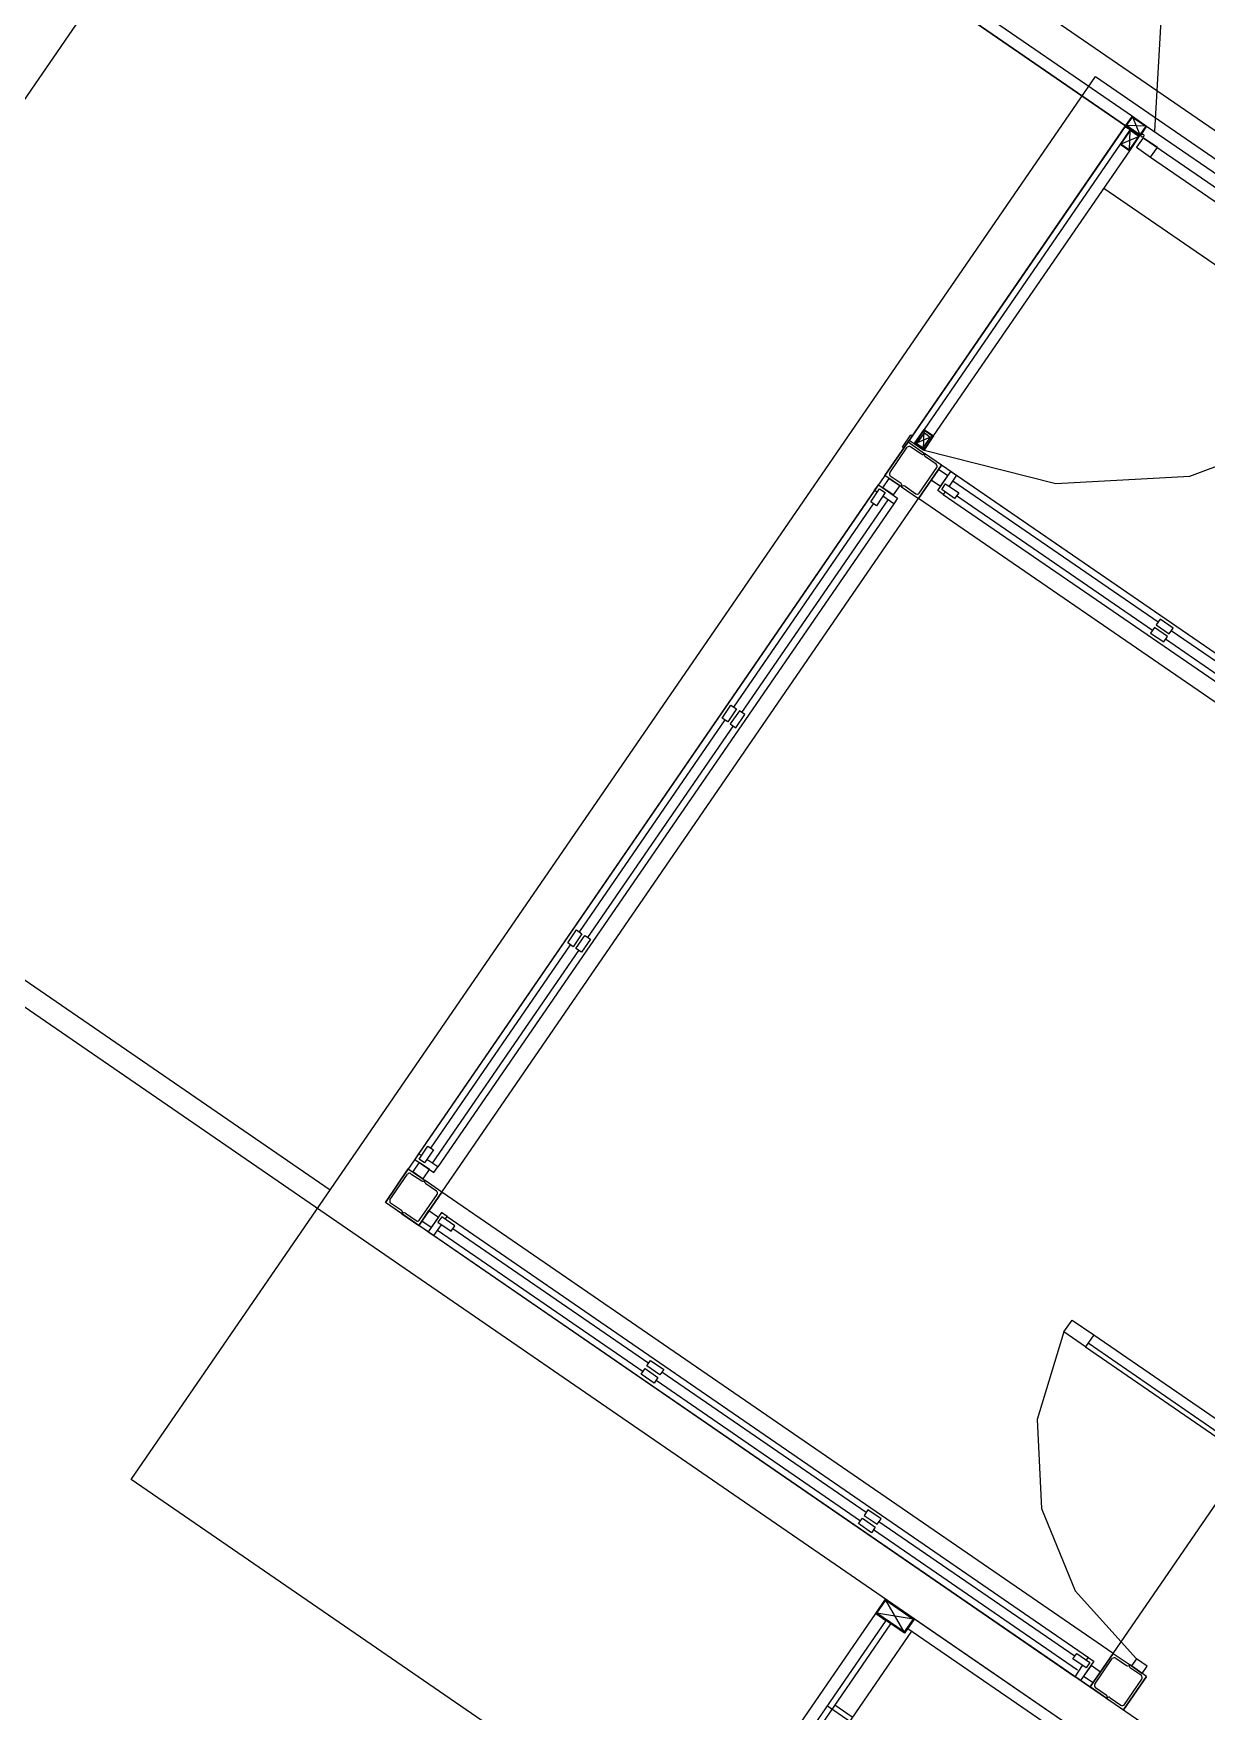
# Model space of a CAD drawing. Header units: metres. Extents: x 2 to 323, y -2 to 254.
# Drawn here: x 88.87 to 92.9, y 186.13 to 191.89 of the extents above; entities that cross this region are included whole.
import ezdxf

# ---------------------------------------------------------------- set-up
doc = ezdxf.new("R2010")
doc.units = ezdxf.units.M
for name, color, linetype in [('0-CARPINTERIA', 7, 'Continuous'), ('0-PROYECCIONES', 7, 'Continuous'), ('0-VISTA-005', 7, 'Continuous'), ('0-VISTA-010', 7, 'Continuous'), ('0-VISTA-015', 7, 'Continuous')]:
    doc.layers.add(name, color=color, linetype=linetype)

msp = doc.modelspace()

# ---------------------------------------------------------------- linework, layer by layer
msp.add_lwpolyline([(90.081, 187.875), (92.626, 191.576), (90.133, 193.29), (91.317, 195.013), (91.284, 195.036), (92.944, 197.45), (114.105, 182.904), (129.398, 176.048), (129.431, 176.025), (122.372, 165.757), (107.621, 175.897), (107.584, 175.843), (94.976, 184.51), (90.081, 187.875)], close=True)
msp.add_lwpolyline([(90.081, 187.875), (92.626, 191.576), (90.133, 193.29), (91.317, 195.013), (91.284, 195.036), (92.944, 197.45), (114.105, 182.904), (129.398, 176.048), (129.431, 176.025), (122.372, 165.757), (107.621, 175.897), (107.584, 175.843), (94.976, 184.51), (90.081, 187.875)], close=True)
at = {"layer": '0-CARPINTERIA'}
for p, q in [((92.032, 190.356), (92.738, 189.871)), ((92.032, 190.356), (92.738, 189.871)), ((92.032, 190.356), (92.738, 189.871)), ((92.045, 190.375), (94.249, 188.859)), ((92.045, 190.375), (94.249, 188.859)), ((92.045, 190.375), (94.249, 188.859)), ((91.763, 190.323), (90.195, 188.042)), ((91.763, 190.323), (90.195, 188.042)), ((91.763, 190.323), (90.195, 188.042)), ((91.829, 190.277), (90.261, 187.997)), ((91.829, 190.277), (90.261, 187.997)), ((91.829, 190.277), (90.261, 187.997)), ((91.307, 189.559), (91.81, 190.29)), ((91.307, 189.559), (91.81, 190.29)), ((91.307, 189.559), (91.81, 190.29)), ((91.999, 190.309), (94.204, 188.793)), ((91.999, 190.309), (94.204, 188.793)), ((91.999, 190.309), (94.204, 188.793)), ((92.045, 190.305), (92.718, 189.842)), ((92.045, 190.305), (92.718, 189.842)), ((92.045, 190.305), (92.718, 189.842)), ((93.465, 189.328), (92.763, 189.811)), ((93.465, 189.328), (92.763, 189.811)), ((93.465, 189.328), (92.763, 189.811)), ((93.485, 189.357), (92.783, 189.84)), ((93.485, 189.357), (92.783, 189.84)), ((93.485, 189.357), (92.783, 189.84)), ((91.248, 189.534), (90.748, 188.806)), ((91.248, 189.534), (90.748, 188.806)), ((91.248, 189.534), (90.748, 188.806)), ((90.243, 188.01), (90.746, 188.741)), ((90.243, 188.01), (90.746, 188.741)), ((90.243, 188.01), (90.746, 188.741)), ((90.293, 187.827), (92.498, 186.311)), ((90.293, 187.827), (92.498, 186.311)), ((90.293, 187.827), (92.498, 186.311)), ((90.248, 187.761), (92.452, 186.245)), ((90.248, 187.761), (92.452, 186.245)), ((90.248, 187.761), (92.452, 186.245)), ((90.26, 187.78), (90.967, 187.294)), ((90.26, 187.78), (90.967, 187.294)), ((90.26, 187.78), (90.967, 187.294)), ((90.313, 187.785), (90.987, 187.323)), ((90.313, 187.785), (90.987, 187.323)), ((90.313, 187.785), (90.987, 187.323)), ((92.517, 187.42), (93.056, 187.049)), ((92.517, 187.42), (93.056, 187.049)), ((92.517, 187.42), (93.056, 187.049)), ((92.488, 187.379), (93.028, 187.008)), ((92.488, 187.379), (93.028, 187.008)), ((92.488, 187.379), (93.028, 187.008)), ((91.734, 186.809), (91.031, 187.292)), ((91.734, 186.809), (91.031, 187.292)), ((91.734, 186.809), (91.031, 187.292)), ((91.714, 186.78), (91.012, 187.263)), ((91.714, 186.78), (91.012, 187.263)), ((91.714, 186.78), (91.012, 187.263)), ((91.778, 186.778), (92.452, 186.315)), ((91.778, 186.778), (92.452, 186.315)), ((91.778, 186.778), (92.452, 186.315)), ((92.461, 186.267), (91.759, 186.75)), ((92.461, 186.267), (91.759, 186.75)), ((92.461, 186.267), (91.759, 186.75))]:
    msp.add_line(p, q, dxfattribs=at)
at = {"layer": '0-PROYECCIONES'}
for p, q in [((87.428, 189.611), (92.892, 197.559)), ((87.428, 189.611), (92.892, 197.559)), ((94.705, 189.881), (92.551, 191.361)), ((94.705, 189.881), (92.551, 191.361)), ((94.705, 189.881), (92.551, 191.361)), ((94.3, 188.824), (91.993, 190.41)), ((94.3, 188.824), (91.993, 190.41)), ((94.3, 188.824), (91.993, 190.41)), ((90.275, 187.911), (91.919, 190.302)), ((90.275, 187.911), (91.919, 190.302)), ((90.275, 187.911), (91.919, 190.302)), ((94.221, 188.709), (91.914, 190.295)), ((94.221, 188.709), (91.914, 190.295)), ((94.221, 188.709), (91.914, 190.295)), ((87.428, 189.611), (89.891, 187.918)), ((87.428, 189.611), (89.891, 187.918)), ((92.583, 186.325), (94.226, 188.716)), ((92.583, 186.325), (94.226, 188.716)), ((92.583, 186.325), (94.226, 188.716)), ((92.583, 186.325), (90.275, 187.911)), ((92.583, 186.325), (90.275, 187.911)), ((92.583, 186.325), (90.275, 187.911)), ((92.503, 186.21), (90.196, 187.796)), ((92.503, 186.21), (90.196, 187.796)), ((92.503, 186.21), (90.196, 187.796))]:
    msp.add_line(p, q, dxfattribs=at)
msp.add_lwpolyline([(92.522, 191.745), (110.273, 179.543), (106.958, 174.72), (89.207, 186.923), (92.522, 191.745)], close=True, dxfattribs=at)
msp.add_lwpolyline([(92.522, 191.745), (110.273, 179.543), (106.958, 174.72), (89.207, 186.923), (92.522, 191.745)], close=True, dxfattribs=at)
at = {"layer": '0-VISTA-005'}
for p, q in [((93.053, 197.326), (92.725, 191.557)), ((94.896, 190.21), (90.182, 193.45)), ((94.896, 190.21), (90.182, 193.45)), ((94.896, 190.21), (90.182, 193.45)), ((92.649, 191.607), (92.675, 191.545)), ((92.649, 191.607), (92.675, 191.545)), ((92.649, 191.607), (92.675, 191.545)), ((92.696, 191.575), (92.628, 191.577)), ((92.696, 191.575), (92.628, 191.577)), ((92.696, 191.575), (92.628, 191.577)), ((92.639, 191.493), (92.641, 191.56)), ((92.639, 191.493), (92.641, 191.56)), ((92.639, 191.493), (92.641, 191.56)), ((92.698, 191.575), (94.828, 190.111)), ((92.698, 191.575), (94.828, 190.111)), ((92.698, 191.575), (94.828, 190.111)), ((92.672, 191.539), (92.609, 191.513)), ((92.672, 191.539), (92.609, 191.513)), ((92.672, 191.539), (92.609, 191.513)), ((92.686, 191.535), (93.674, 190.856)), ((92.686, 191.535), (93.674, 190.856)), ((92.686, 191.535), (93.674, 190.856)), ((92.712, 191.468), (93.652, 190.823)), ((92.712, 191.468), (93.652, 190.823)), ((92.712, 191.468), (93.652, 190.823)), ((91.963, 190.509), (91.901, 190.483)), ((91.963, 190.509), (91.901, 190.483)), ((91.963, 190.509), (91.901, 190.483)), ((91.931, 190.463), (91.933, 190.53)), ((91.931, 190.463), (91.933, 190.53)), ((91.931, 190.463), (91.933, 190.53)), ((92.045, 190.375), (92.045, 190.375)), ((92.045, 190.375), (92.045, 190.375)), ((92.045, 190.375), (92.045, 190.375)), ((91.763, 190.323), (91.763, 190.323)), ((91.763, 190.323), (91.763, 190.323)), ((91.763, 190.323), (91.763, 190.323)), ((92.501, 186.03), (87.463, 189.494)), ((92.501, 186.03), (87.463, 189.494)), ((92.501, 186.03), (87.463, 189.494)), ((90.248, 187.761), (90.248, 187.761)), ((90.248, 187.761), (90.248, 187.761)), ((90.248, 187.761), (90.248, 187.761)), ((91.865, 186.399), (91.802, 186.508)), ((91.865, 186.399), (91.802, 186.508)), ((91.865, 186.399), (91.802, 186.508)), ((91.818, 186.427), (83.297, 174.032)), ((91.818, 186.427), (83.297, 174.032)), ((91.818, 186.427), (83.297, 174.032)), ((91.896, 186.443), (91.771, 186.463)), ((91.896, 186.443), (91.771, 186.463)), ((91.896, 186.443), (91.771, 186.463)), ((91.89, 186.402), (83.358, 173.99)), ((91.89, 186.402), (83.358, 173.99)), ((91.89, 186.402), (83.358, 173.99)), ((91.686, 186.106), (91.626, 186.147)), ((91.686, 186.106), (91.626, 186.147)), ((91.686, 186.106), (91.626, 186.147))]:
    msp.add_line(p, q, dxfattribs=at)
msp.add_lwpolyline([(92.686, 191.535), (92.663, 191.502), (92.712, 191.468), (92.735, 191.501), (92.686, 191.535)], close=True, dxfattribs=at)
msp.add_lwpolyline([(92.686, 191.535), (92.663, 191.502), (92.712, 191.468), (92.735, 191.501), (92.686, 191.535)], close=True, dxfattribs=at)
msp.add_lwpolyline([(92.686, 191.535), (92.663, 191.502), (92.712, 191.468), (92.735, 191.501), (92.686, 191.535)], close=True, dxfattribs=at)
for points in [[(91.929, 190.462), (92.386, 190.346), (92.847, 190.372), (93.279, 190.533), (93.652, 190.823)], [(91.929, 190.462), (92.386, 190.346), (92.847, 190.372), (93.279, 190.533), (93.652, 190.823)], [(91.929, 190.462), (92.386, 190.346), (92.847, 190.372), (93.279, 190.533), (93.652, 190.823)], [(92.414, 187.43), (92.322, 187.129), (92.337, 186.823), (92.453, 186.54), (92.663, 186.306)], [(92.414, 187.43), (92.322, 187.129), (92.337, 186.823), (92.453, 186.54), (92.663, 186.306)], [(92.414, 187.43), (92.322, 187.129), (92.337, 186.823), (92.453, 186.54), (92.663, 186.306)]]:
    msp.add_lwpolyline(points, dxfattribs=at)
at = {"layer": '0-VISTA-010'}
for p, q in [((90.133, 193.29), (92.626, 191.576)), ((90.133, 193.29), (92.626, 191.576)), ((90.133, 193.29), (92.626, 191.576)), ((90.156, 193.323), (92.649, 191.609)), ((90.156, 193.323), (92.649, 191.609)), ((90.156, 193.323), (92.649, 191.609)), ((92.624, 191.574), (91.882, 190.494)), ((92.624, 191.574), (91.882, 190.494)), ((92.624, 191.574), (91.882, 190.494)), ((92.624, 191.574), (92.641, 191.563)), ((92.624, 191.574), (92.641, 191.563)), ((92.624, 191.574), (92.641, 191.563)), ((92.607, 191.513), (91.933, 190.532)), ((92.607, 191.513), (91.933, 190.532)), ((92.607, 191.513), (91.933, 190.532)), ((91.966, 190.51), (92.64, 191.49)), ((91.966, 190.51), (92.64, 191.49)), ((91.966, 190.51), (92.64, 191.49)), ((91.798, 190.374), (91.878, 190.49)), ((91.878, 190.49), (91.798, 190.374)), ((91.798, 190.374), (91.878, 190.49)), ((91.878, 190.49), (91.798, 190.374)), ((91.798, 190.374), (91.878, 190.49)), ((91.878, 190.49), (91.798, 190.374)), ((91.815, 190.383), (91.875, 190.471)), ((91.815, 190.383), (91.875, 190.471)), ((91.815, 190.383), (91.875, 190.471)), ((91.878, 190.49), (91.935, 190.45)), ((91.878, 190.49), (91.935, 190.45)), ((91.878, 190.49), (91.935, 190.45)), ((91.899, 190.483), (91.882, 190.494)), ((91.899, 190.483), (91.882, 190.494)), ((91.899, 190.483), (91.882, 190.494)), ((91.887, 190.473), (91.924, 190.448)), ((91.887, 190.473), (91.924, 190.448)), ((91.887, 190.473), (91.924, 190.448)), ((91.935, 190.45), (91.935, 190.45)), ((91.993, 190.41), (91.935, 190.45)), ((91.935, 190.45), (91.935, 190.45)), ((91.935, 190.45), (91.935, 190.45)), ((91.935, 190.45), (91.935, 190.45)), ((91.935, 190.45), (91.935, 190.45)), ((91.993, 190.41), (91.935, 190.45)), ((91.935, 190.45), (91.935, 190.45)), ((91.935, 190.45), (91.935, 190.45)), ((91.935, 190.45), (91.935, 190.45)), ((91.935, 190.45), (91.935, 190.45)), ((91.993, 190.41), (91.935, 190.45)), ((91.935, 190.45), (91.935, 190.45)), ((91.935, 190.45), (91.935, 190.45)), ((91.935, 190.45), (91.935, 190.45)), ((91.914, 190.295), (91.993, 190.41)), ((91.993, 190.41), (91.914, 190.295)), ((91.914, 190.295), (91.993, 190.41)), ((91.993, 190.41), (91.914, 190.295)), ((91.914, 190.295), (91.993, 190.41)), ((91.993, 190.41), (91.914, 190.295)), ((91.916, 190.313), (91.977, 190.401)), ((91.916, 190.313), (91.977, 190.401)), ((91.916, 190.313), (91.977, 190.401)), ((91.975, 190.413), (91.938, 190.438)), ((91.975, 190.413), (91.938, 190.438)), ((91.975, 190.413), (91.938, 190.438)), ((91.856, 190.335), (91.798, 190.374)), ((91.856, 190.335), (91.798, 190.374)), ((91.856, 190.335), (91.798, 190.374)), ((91.854, 190.346), (91.817, 190.372)), ((91.854, 190.346), (91.817, 190.372)), ((91.854, 190.346), (91.817, 190.372)), ((91.856, 190.335), (91.856, 190.335)), ((91.856, 190.335), (91.914, 190.295)), ((91.856, 190.335), (91.856, 190.335)), ((91.856, 190.335), (91.856, 190.335)), ((91.856, 190.335), (91.856, 190.335)), ((91.856, 190.335), (91.856, 190.335)), ((91.856, 190.335), (91.856, 190.335)), ((91.856, 190.335), (91.914, 190.295)), ((91.856, 190.335), (91.856, 190.335)), ((91.856, 190.335), (91.856, 190.335)), ((91.856, 190.335), (91.856, 190.335)), ((91.856, 190.335), (91.856, 190.335)), ((91.856, 190.335), (91.856, 190.335)), ((91.856, 190.335), (91.914, 190.295)), ((91.856, 190.335), (91.856, 190.335)), ((91.856, 190.335), (91.856, 190.335)), ((91.856, 190.335), (91.856, 190.335)), ((91.856, 190.335), (91.856, 190.335)), ((91.868, 190.337), (91.905, 190.311)), ((91.868, 190.337), (91.905, 190.311)), ((91.868, 190.337), (91.905, 190.311)), ((91.279, 189.578), (91.759, 190.277)), ((91.279, 189.578), (91.759, 190.277)), ((91.279, 189.578), (91.759, 190.277)), ((91.277, 189.514), (90.776, 188.786)), ((91.277, 189.514), (90.776, 188.786)), ((91.277, 189.514), (90.776, 188.786)), ((90.237, 188.062), (90.717, 188.761)), ((90.237, 188.062), (90.717, 188.761)), ((90.237, 188.062), (90.717, 188.761)), ((90.081, 187.875), (90.16, 187.991)), ((90.16, 187.991), (90.081, 187.875)), ((90.081, 187.875), (90.16, 187.991)), ((90.16, 187.991), (90.081, 187.875)), ((90.081, 187.875), (90.16, 187.991)), ((90.16, 187.991), (90.081, 187.875)), ((90.097, 187.884), (90.157, 187.972)), ((90.097, 187.884), (90.157, 187.972)), ((90.097, 187.884), (90.157, 187.972)), ((90.16, 187.991), (90.218, 187.951)), ((90.16, 187.991), (90.218, 187.951)), ((90.16, 187.991), (90.218, 187.951)), ((90.169, 187.974), (90.206, 187.949)), ((90.169, 187.974), (90.206, 187.949)), ((90.169, 187.974), (90.206, 187.949)), ((90.196, 187.796), (90.275, 187.911)), ((90.275, 187.911), (90.196, 187.796)), ((90.196, 187.796), (90.275, 187.911)), ((90.275, 187.911), (90.196, 187.796)), ((90.196, 187.796), (90.275, 187.911)), ((90.275, 187.911), (90.196, 187.796)), ((90.218, 187.951), (90.218, 187.951)), ((90.275, 187.911), (90.218, 187.951)), ((90.218, 187.951), (90.218, 187.951)), ((90.218, 187.951), (90.218, 187.951)), ((90.218, 187.951), (90.218, 187.951)), ((90.218, 187.951), (90.218, 187.951)), ((90.275, 187.911), (90.218, 187.951)), ((90.218, 187.951), (90.218, 187.951)), ((90.218, 187.951), (90.218, 187.951)), ((90.218, 187.951), (90.218, 187.951)), ((90.218, 187.951), (90.218, 187.951)), ((90.275, 187.911), (90.218, 187.951)), ((90.218, 187.951), (90.218, 187.951)), ((90.218, 187.951), (90.218, 187.951)), ((90.218, 187.951), (90.218, 187.951)), ((90.257, 187.914), (90.22, 187.939)), ((90.257, 187.914), (90.22, 187.939)), ((90.257, 187.914), (90.22, 187.939)), ((90.138, 187.836), (90.081, 187.875)), ((90.138, 187.836), (90.081, 187.875)), ((90.138, 187.836), (90.081, 187.875)), ((90.136, 187.847), (90.099, 187.873)), ((90.136, 187.847), (90.099, 187.873)), ((90.136, 187.847), (90.099, 187.873)), ((90.199, 187.815), (90.259, 187.902)), ((90.199, 187.815), (90.259, 187.902)), ((90.199, 187.815), (90.259, 187.902)), ((90.138, 187.836), (90.138, 187.836)), ((90.138, 187.836), (90.196, 187.796)), ((90.138, 187.836), (90.138, 187.836)), ((90.138, 187.836), (90.138, 187.836)), ((90.138, 187.836), (90.138, 187.836)), ((90.138, 187.836), (90.138, 187.836)), ((90.138, 187.836), (90.138, 187.836)), ((90.138, 187.836), (90.196, 187.796)), ((90.138, 187.836), (90.138, 187.836)), ((90.138, 187.836), (90.138, 187.836)), ((90.138, 187.836), (90.138, 187.836)), ((90.138, 187.836), (90.138, 187.836)), ((90.138, 187.836), (90.138, 187.836)), ((90.138, 187.836), (90.196, 187.796)), ((90.138, 187.836), (90.138, 187.836)), ((90.138, 187.836), (90.138, 187.836)), ((90.138, 187.836), (90.138, 187.836)), ((90.138, 187.836), (90.138, 187.836)), ((90.15, 187.838), (90.187, 187.813)), ((90.15, 187.838), (90.187, 187.813)), ((90.15, 187.838), (90.187, 187.813)), ((92.497, 187.392), (93.037, 187.02)), ((92.497, 187.392), (93.037, 187.02)), ((92.497, 187.392), (93.037, 187.02)), ((92.504, 186.21), (92.583, 186.325)), ((92.583, 186.325), (92.504, 186.21)), ((92.504, 186.21), (92.583, 186.325)), ((92.583, 186.325), (92.504, 186.21)), ((92.504, 186.21), (92.583, 186.325)), ((92.583, 186.325), (92.504, 186.21)), ((92.52, 186.219), (92.58, 186.307)), ((92.52, 186.219), (92.58, 186.307)), ((92.52, 186.219), (92.58, 186.307)), ((92.583, 186.325), (92.641, 186.286)), ((92.583, 186.325), (92.641, 186.286)), ((92.583, 186.325), (92.641, 186.286)), ((92.592, 186.309), (92.629, 186.283)), ((92.592, 186.309), (92.629, 186.283)), ((92.592, 186.309), (92.629, 186.283)), ((92.619, 186.131), (92.698, 186.246)), ((92.698, 186.246), (92.619, 186.131)), ((92.619, 186.131), (92.698, 186.246)), ((92.698, 186.246), (92.619, 186.131)), ((92.619, 186.131), (92.698, 186.246)), ((92.698, 186.246), (92.619, 186.131)), ((92.622, 186.149), (92.682, 186.237)), ((92.622, 186.149), (92.682, 186.237)), ((92.622, 186.149), (92.682, 186.237)), ((92.641, 186.286), (92.641, 186.286)), ((92.698, 186.246), (92.641, 186.286)), ((92.641, 186.286), (92.641, 186.286)), ((92.641, 186.286), (92.641, 186.286)), ((92.641, 186.286), (92.641, 186.286)), ((92.641, 186.286), (92.641, 186.286)), ((92.698, 186.246), (92.641, 186.286)), ((92.641, 186.286), (92.641, 186.286)), ((92.641, 186.286), (92.641, 186.286)), ((92.641, 186.286), (92.641, 186.286)), ((92.641, 186.286), (92.641, 186.286)), ((92.698, 186.246), (92.641, 186.286)), ((92.641, 186.286), (92.641, 186.286)), ((92.641, 186.286), (92.641, 186.286)), ((92.641, 186.286), (92.641, 186.286)), ((92.68, 186.249), (92.643, 186.274)), ((92.68, 186.249), (92.643, 186.274)), ((92.68, 186.249), (92.643, 186.274)), ((92.561, 186.17), (92.504, 186.21)), ((92.561, 186.17), (92.504, 186.21)), ((92.561, 186.17), (92.504, 186.21)), ((92.559, 186.182), (92.522, 186.207)), ((92.559, 186.182), (92.522, 186.207)), ((92.559, 186.182), (92.522, 186.207)), ((91.601, 186.145), (92.194, 185.737)), ((91.601, 186.145), (92.194, 185.737)), ((91.601, 186.145), (92.194, 185.737)), ((92.561, 186.17), (92.561, 186.17)), ((92.561, 186.17), (92.619, 186.131)), ((92.561, 186.17), (92.561, 186.17)), ((92.561, 186.17), (92.561, 186.17)), ((92.561, 186.17), (92.561, 186.17)), ((92.561, 186.17), (92.561, 186.17)), ((92.561, 186.17), (92.561, 186.17)), ((92.561, 186.17), (92.619, 186.131)), ((92.561, 186.17), (92.561, 186.17)), ((92.561, 186.17), (92.561, 186.17)), ((92.561, 186.17), (92.561, 186.17)), ((92.561, 186.17), (92.561, 186.17)), ((92.561, 186.17), (92.561, 186.17)), ((92.561, 186.17), (92.619, 186.131)), ((92.561, 186.17), (92.561, 186.17)), ((92.561, 186.17), (92.561, 186.17)), ((92.561, 186.17), (92.561, 186.17)), ((92.561, 186.17), (92.561, 186.17)), ((92.573, 186.172), (92.61, 186.147)), ((92.573, 186.172), (92.61, 186.147)), ((92.573, 186.172), (92.61, 186.147))]:
    msp.add_line(p, q, dxfattribs=at)
for points in [[(92.698, 191.575), (92.676, 191.542), (92.626, 191.576), (92.649, 191.609), (92.698, 191.575)], [(92.698, 191.575), (92.676, 191.542), (92.626, 191.576), (92.649, 191.609), (92.698, 191.575)], [(92.698, 191.575), (92.676, 191.542), (92.626, 191.576), (92.649, 191.609), (92.698, 191.575)], [(92.695, 191.575), (92.675, 191.545), (92.629, 191.577), (92.649, 191.606), (92.695, 191.575)], [(92.695, 191.575), (92.675, 191.545), (92.629, 191.577), (92.649, 191.606), (92.695, 191.575)], [(92.695, 191.575), (92.675, 191.545), (92.629, 191.577), (92.649, 191.606), (92.695, 191.575)], [(92.674, 191.54), (92.641, 191.563), (92.607, 191.513), (92.64, 191.49), (92.674, 191.54)], [(92.674, 191.54), (92.641, 191.563), (92.607, 191.513), (92.64, 191.49), (92.674, 191.54)], [(92.674, 191.54), (92.641, 191.563), (92.607, 191.513), (92.64, 191.49), (92.674, 191.54)], [(92.671, 191.539), (92.641, 191.56), (92.61, 191.514), (92.639, 191.493), (92.671, 191.539)], [(92.671, 191.539), (92.641, 191.56), (92.61, 191.514), (92.639, 191.493), (92.671, 191.539)], [(92.671, 191.539), (92.641, 191.56), (92.61, 191.514), (92.639, 191.493), (92.671, 191.539)], [(92.688, 191.542), (92.688, 191.54), (92.687, 191.539), (92.685, 191.538), (92.683, 191.537), (92.681, 191.538), (92.68, 191.539), (92.679, 191.54), (92.678, 191.542), (92.679, 191.544), (92.68, 191.546), (92.681, 191.547), (92.683, 191.547), (92.685, 191.547), (92.687, 191.546), (92.688, 191.544), (92.688, 191.542)], [(92.688, 191.542), (92.688, 191.54), (92.687, 191.539), (92.685, 191.538), (92.683, 191.537), (92.681, 191.538), (92.68, 191.539), (92.679, 191.54), (92.678, 191.542), (92.679, 191.544), (92.68, 191.546), (92.681, 191.547), (92.683, 191.547), (92.685, 191.547), (92.687, 191.546), (92.688, 191.544), (92.688, 191.542)], [(92.688, 191.542), (92.688, 191.54), (92.687, 191.539), (92.685, 191.538), (92.683, 191.537), (92.681, 191.538), (92.68, 191.539), (92.679, 191.54), (92.678, 191.542), (92.679, 191.544), (92.68, 191.546), (92.681, 191.547), (92.683, 191.547), (92.685, 191.547), (92.687, 191.546), (92.688, 191.544), (92.688, 191.542)], [(91.863, 190.468), (91.859, 190.471), (91.888, 190.514), (91.893, 190.511), (91.863, 190.468)], [(91.863, 190.468), (91.859, 190.471), (91.888, 190.514), (91.893, 190.511), (91.863, 190.468)], [(91.863, 190.468), (91.859, 190.471), (91.888, 190.514), (91.893, 190.511), (91.863, 190.468)], [(91.932, 190.46), (91.899, 190.483), (91.933, 190.532), (91.966, 190.51), (91.932, 190.46)], [(91.932, 190.46), (91.899, 190.483), (91.933, 190.532), (91.966, 190.51), (91.932, 190.46)], [(91.932, 190.46), (91.899, 190.483), (91.933, 190.532), (91.966, 190.51), (91.932, 190.46)], [(91.931, 190.463), (91.902, 190.483), (91.933, 190.53), (91.963, 190.509), (91.931, 190.463)], [(91.931, 190.463), (91.902, 190.483), (91.933, 190.53), (91.963, 190.509), (91.931, 190.463)], [(91.931, 190.463), (91.902, 190.483), (91.933, 190.53), (91.963, 190.509), (91.931, 190.463)], [(91.934, 190.521), (91.954, 190.506), (91.929, 190.469), (91.908, 190.483), (91.934, 190.521)], [(91.934, 190.521), (91.954, 190.506), (91.929, 190.469), (91.908, 190.483), (91.934, 190.521)], [(91.934, 190.521), (91.954, 190.506), (91.929, 190.469), (91.908, 190.483), (91.934, 190.521)], [(92.015, 190.373), (91.983, 190.395), (91.958, 190.359), (91.99, 190.337), (92.015, 190.373)], [(92.015, 190.373), (91.983, 190.395), (91.958, 190.359), (91.99, 190.337), (92.015, 190.373)], [(92.015, 190.373), (91.983, 190.395), (91.958, 190.359), (91.99, 190.337), (92.015, 190.373)], [(91.791, 190.332), (91.813, 190.364), (91.85, 190.339), (91.827, 190.307), (91.791, 190.332)], [(91.791, 190.332), (91.813, 190.364), (91.85, 190.339), (91.827, 190.307), (91.791, 190.332)], [(91.791, 190.332), (91.813, 190.364), (91.85, 190.339), (91.827, 190.307), (91.791, 190.332)], [(92.052, 190.314), (92.038, 190.295), (91.994, 190.326), (92.007, 190.345), (92.052, 190.314)], [(92.052, 190.314), (92.038, 190.295), (91.994, 190.326), (92.007, 190.345), (92.052, 190.314)], [(92.052, 190.314), (92.038, 190.295), (91.994, 190.326), (92.007, 190.345), (92.052, 190.314)], [(91.78, 190.328), (91.799, 190.315), (91.769, 190.27), (91.75, 190.283), (91.78, 190.328)], [(91.78, 190.328), (91.799, 190.315), (91.769, 190.27), (91.75, 190.283), (91.78, 190.328)], [(91.78, 190.328), (91.799, 190.315), (91.769, 190.27), (91.75, 190.283), (91.78, 190.328)], [(92.745, 189.88), (92.731, 189.861), (92.776, 189.83), (92.789, 189.849), (92.745, 189.88)], [(92.745, 189.88), (92.731, 189.861), (92.776, 189.83), (92.789, 189.849), (92.745, 189.88)], [(92.745, 189.88), (92.731, 189.861), (92.776, 189.83), (92.789, 189.849), (92.745, 189.88)], [(92.725, 189.851), (92.712, 189.832), (92.757, 189.802), (92.77, 189.821), (92.725, 189.851)], [(92.725, 189.851), (92.712, 189.832), (92.757, 189.802), (92.77, 189.821), (92.725, 189.851)], [(92.725, 189.851), (92.712, 189.832), (92.757, 189.802), (92.77, 189.821), (92.725, 189.851)], [(91.269, 189.585), (91.288, 189.572), (91.258, 189.527), (91.239, 189.54), (91.269, 189.585)], [(91.269, 189.585), (91.288, 189.572), (91.258, 189.527), (91.239, 189.54), (91.269, 189.585)], [(91.269, 189.585), (91.288, 189.572), (91.258, 189.527), (91.239, 189.54), (91.269, 189.585)], [(91.267, 189.52), (91.286, 189.507), (91.317, 189.552), (91.298, 189.565), (91.267, 189.52)], [(91.267, 189.52), (91.286, 189.507), (91.317, 189.552), (91.298, 189.565), (91.267, 189.52)], [(91.267, 189.52), (91.286, 189.507), (91.317, 189.552), (91.298, 189.565), (91.267, 189.52)], [(90.738, 188.812), (90.757, 188.799), (90.727, 188.754), (90.708, 188.768), (90.738, 188.812)], [(90.738, 188.812), (90.757, 188.799), (90.727, 188.754), (90.708, 188.768), (90.738, 188.812)], [(90.738, 188.812), (90.757, 188.799), (90.727, 188.754), (90.708, 188.768), (90.738, 188.812)], [(90.767, 188.793), (90.786, 188.78), (90.755, 188.735), (90.736, 188.748), (90.767, 188.793)], [(90.767, 188.793), (90.786, 188.78), (90.755, 188.735), (90.736, 188.748), (90.767, 188.793)], [(90.767, 188.793), (90.786, 188.78), (90.755, 188.735), (90.736, 188.748), (90.767, 188.793)], [(90.227, 188.069), (90.246, 188.056), (90.216, 188.011), (90.197, 188.024), (90.227, 188.069)], [(90.227, 188.069), (90.246, 188.056), (90.216, 188.011), (90.197, 188.024), (90.227, 188.069)], [(90.227, 188.069), (90.246, 188.056), (90.216, 188.011), (90.197, 188.024), (90.227, 188.069)], [(90.197, 188.013), (90.175, 187.981), (90.211, 187.956), (90.233, 187.988), (90.197, 188.013)], [(90.197, 188.013), (90.175, 187.981), (90.211, 187.956), (90.233, 187.988), (90.197, 188.013)], [(90.197, 188.013), (90.175, 187.981), (90.211, 187.956), (90.233, 187.988), (90.197, 188.013)], [(90.239, 187.789), (90.206, 187.811), (90.231, 187.847), (90.264, 187.825), (90.239, 187.789)], [(90.239, 187.789), (90.206, 187.811), (90.231, 187.847), (90.264, 187.825), (90.239, 187.789)], [(90.239, 187.789), (90.206, 187.811), (90.231, 187.847), (90.264, 187.825), (90.239, 187.789)], [(90.307, 187.776), (90.32, 187.795), (90.275, 187.826), (90.262, 187.807), (90.307, 187.776)], [(90.307, 187.776), (90.32, 187.795), (90.275, 187.826), (90.262, 187.807), (90.307, 187.776)], [(90.307, 187.776), (90.32, 187.795), (90.275, 187.826), (90.262, 187.807), (90.307, 187.776)], [(92.488, 187.379), (92.414, 187.43), (92.442, 187.471), (92.517, 187.42), (92.488, 187.379)], [(92.488, 187.379), (92.414, 187.43), (92.442, 187.471), (92.517, 187.42), (92.488, 187.379)], [(92.488, 187.379), (92.414, 187.43), (92.442, 187.471), (92.517, 187.42), (92.488, 187.379)], [(90.98, 187.313), (90.993, 187.332), (91.038, 187.301), (91.025, 187.282), (90.98, 187.313)], [(90.98, 187.313), (90.993, 187.332), (91.038, 187.301), (91.025, 187.282), (90.98, 187.313)], [(90.98, 187.313), (90.993, 187.332), (91.038, 187.301), (91.025, 187.282), (90.98, 187.313)], [(90.96, 187.285), (90.974, 187.304), (91.018, 187.273), (91.005, 187.254), (90.96, 187.285)], [(90.96, 187.285), (90.974, 187.304), (91.018, 187.273), (91.005, 187.254), (90.96, 187.285)], [(90.96, 187.285), (90.974, 187.304), (91.018, 187.273), (91.005, 187.254), (90.96, 187.285)], [(91.772, 186.769), (91.785, 186.788), (91.74, 186.818), (91.727, 186.799), (91.772, 186.769)], [(91.772, 186.769), (91.785, 186.788), (91.74, 186.818), (91.727, 186.799), (91.772, 186.769)], [(91.772, 186.769), (91.785, 186.788), (91.74, 186.818), (91.727, 186.799), (91.772, 186.769)], [(91.708, 186.771), (91.721, 186.79), (91.765, 186.759), (91.752, 186.74), (91.708, 186.771)], [(91.708, 186.771), (91.721, 186.79), (91.765, 186.759), (91.752, 186.74), (91.708, 186.771)], [(91.708, 186.771), (91.721, 186.79), (91.765, 186.759), (91.752, 186.74), (91.708, 186.771)], [(92.445, 186.306), (92.458, 186.325), (92.503, 186.294), (92.49, 186.275), (92.445, 186.306)], [(92.445, 186.306), (92.458, 186.325), (92.503, 186.294), (92.49, 186.275), (92.445, 186.306)], [(92.445, 186.306), (92.458, 186.325), (92.503, 186.294), (92.49, 186.275), (92.445, 186.306)], [(92.683, 186.256), (92.7, 186.281), (92.663, 186.306), (92.646, 186.282), (92.683, 186.256)], [(92.683, 186.256), (92.7, 186.281), (92.663, 186.306), (92.646, 186.282), (92.683, 186.256)], [(92.683, 186.256), (92.7, 186.281), (92.663, 186.306), (92.646, 186.282), (92.683, 186.256)], [(92.481, 186.247), (92.514, 186.225), (92.539, 186.261), (92.507, 186.283), (92.481, 186.247)], [(92.481, 186.247), (92.514, 186.225), (92.539, 186.261), (92.507, 186.283), (92.481, 186.247)], [(92.481, 186.247), (92.514, 186.225), (92.539, 186.261), (92.507, 186.283), (92.481, 186.247)]]:
    msp.add_lwpolyline(points, close=True, dxfattribs=at)
for points in [[(91.887, 190.473), (91.884, 190.474), (91.881, 190.474), (91.878, 190.473), (91.875, 190.471)], [(91.887, 190.473), (91.884, 190.474), (91.881, 190.474), (91.878, 190.473), (91.875, 190.471)], [(91.887, 190.473), (91.884, 190.474), (91.881, 190.474), (91.878, 190.473), (91.875, 190.471)], [(91.924, 190.448), (91.927, 190.446), (91.93, 190.446), (91.933, 190.448), (91.935, 190.45)], [(91.924, 190.448), (91.927, 190.446), (91.93, 190.446), (91.933, 190.448), (91.935, 190.45)], [(91.924, 190.448), (91.927, 190.446), (91.93, 190.446), (91.933, 190.448), (91.935, 190.45)], [(91.935, 190.45), (91.934, 190.447), (91.934, 190.444), (91.935, 190.441), (91.938, 190.438)], [(91.935, 190.45), (91.934, 190.447), (91.934, 190.444), (91.935, 190.441), (91.938, 190.438)], [(91.935, 190.45), (91.934, 190.447), (91.934, 190.444), (91.935, 190.441), (91.938, 190.438)], [(91.977, 190.401), (91.978, 190.404), (91.978, 190.407), (91.977, 190.41), (91.975, 190.413)], [(91.977, 190.401), (91.978, 190.404), (91.978, 190.407), (91.977, 190.41), (91.975, 190.413)], [(91.977, 190.401), (91.978, 190.404), (91.978, 190.407), (91.977, 190.41), (91.975, 190.413)], [(92.006, 190.318), (91.999, 190.309), (91.98, 190.322), (92.025, 190.388), (92.045, 190.375), (92.019, 190.337)], [(92.006, 190.318), (91.999, 190.309), (91.98, 190.322), (92.025, 190.388), (92.045, 190.375), (92.019, 190.337)], [(92.006, 190.318), (91.999, 190.309), (91.98, 190.322), (92.025, 190.388), (92.045, 190.375), (92.019, 190.337)], [(91.772, 190.316), (91.763, 190.323), (91.776, 190.342), (91.842, 190.296), (91.829, 190.277), (91.791, 190.303)], [(91.772, 190.316), (91.763, 190.323), (91.776, 190.342), (91.842, 190.296), (91.829, 190.277), (91.791, 190.303)], [(91.772, 190.316), (91.763, 190.323), (91.776, 190.342), (91.842, 190.296), (91.829, 190.277), (91.791, 190.303)], [(91.815, 190.383), (91.814, 190.38), (91.814, 190.377), (91.815, 190.374), (91.817, 190.372)], [(91.815, 190.383), (91.814, 190.38), (91.814, 190.377), (91.815, 190.374), (91.817, 190.372)], [(91.815, 190.383), (91.814, 190.38), (91.814, 190.377), (91.815, 190.374), (91.817, 190.372)], [(91.856, 190.335), (91.857, 190.338), (91.857, 190.341), (91.856, 190.344), (91.854, 190.346)], [(91.856, 190.335), (91.857, 190.338), (91.857, 190.341), (91.856, 190.344), (91.854, 190.346)], [(91.856, 190.335), (91.857, 190.338), (91.857, 190.341), (91.856, 190.344), (91.854, 190.346)], [(91.868, 190.337), (91.865, 190.338), (91.862, 190.338), (91.859, 190.337), (91.856, 190.335)], [(91.868, 190.337), (91.865, 190.338), (91.862, 190.338), (91.859, 190.337), (91.856, 190.335)], [(91.868, 190.337), (91.865, 190.338), (91.862, 190.338), (91.859, 190.337), (91.856, 190.335)], [(91.905, 190.311), (91.908, 190.31), (91.911, 190.31), (91.914, 190.311), (91.916, 190.313)], [(91.905, 190.311), (91.908, 190.31), (91.911, 190.31), (91.914, 190.311), (91.916, 190.313)], [(91.905, 190.311), (91.908, 190.31), (91.911, 190.31), (91.914, 190.311), (91.916, 190.313)], [(90.205, 188.036), (90.195, 188.042), (90.182, 188.023), (90.248, 187.978), (90.261, 187.997), (90.224, 188.023)], [(90.205, 188.036), (90.195, 188.042), (90.182, 188.023), (90.248, 187.978), (90.261, 187.997), (90.224, 188.023)], [(90.205, 188.036), (90.195, 188.042), (90.182, 188.023), (90.248, 187.978), (90.261, 187.997), (90.224, 188.023)], [(90.169, 187.974), (90.166, 187.976), (90.163, 187.976), (90.16, 187.974), (90.157, 187.972)], [(90.169, 187.974), (90.166, 187.976), (90.163, 187.976), (90.16, 187.974), (90.157, 187.972)], [(90.169, 187.974), (90.166, 187.976), (90.163, 187.976), (90.16, 187.974), (90.157, 187.972)], [(90.206, 187.949), (90.209, 187.948), (90.212, 187.948), (90.215, 187.949), (90.218, 187.951)], [(90.206, 187.949), (90.209, 187.948), (90.212, 187.948), (90.215, 187.949), (90.218, 187.951)], [(90.206, 187.949), (90.209, 187.948), (90.212, 187.948), (90.215, 187.949), (90.218, 187.951)], [(90.218, 187.951), (90.216, 187.948), (90.216, 187.945), (90.218, 187.942), (90.22, 187.939)], [(90.218, 187.951), (90.216, 187.948), (90.216, 187.945), (90.218, 187.942), (90.22, 187.939)], [(90.218, 187.951), (90.216, 187.948), (90.216, 187.945), (90.218, 187.942), (90.22, 187.939)], [(90.259, 187.902), (90.26, 187.905), (90.26, 187.909), (90.259, 187.912), (90.257, 187.914)], [(90.259, 187.902), (90.26, 187.905), (90.26, 187.909), (90.259, 187.912), (90.257, 187.914)], [(90.259, 187.902), (90.26, 187.905), (90.26, 187.909), (90.259, 187.912), (90.257, 187.914)], [(90.097, 187.884), (90.096, 187.881), (90.096, 187.878), (90.097, 187.875), (90.099, 187.873)], [(90.097, 187.884), (90.096, 187.881), (90.096, 187.878), (90.097, 187.875), (90.099, 187.873)], [(90.097, 187.884), (90.096, 187.881), (90.096, 187.878), (90.097, 187.875), (90.099, 187.873)], [(90.138, 187.836), (90.14, 187.839), (90.14, 187.842), (90.139, 187.845), (90.136, 187.847)], [(90.138, 187.836), (90.14, 187.839), (90.14, 187.842), (90.139, 187.845), (90.136, 187.847)], [(90.138, 187.836), (90.14, 187.839), (90.14, 187.842), (90.139, 187.845), (90.136, 187.847)], [(90.15, 187.838), (90.147, 187.839), (90.144, 187.839), (90.141, 187.838), (90.138, 187.836)], [(90.15, 187.838), (90.147, 187.839), (90.144, 187.839), (90.141, 187.838), (90.138, 187.836)], [(90.15, 187.838), (90.147, 187.839), (90.144, 187.839), (90.141, 187.838), (90.138, 187.836)], [(90.187, 187.813), (90.19, 187.811), (90.193, 187.811), (90.196, 187.812), (90.199, 187.815)], [(90.187, 187.813), (90.19, 187.811), (90.193, 187.811), (90.196, 187.812), (90.199, 187.815)], [(90.187, 187.813), (90.19, 187.811), (90.193, 187.811), (90.196, 187.812), (90.199, 187.815)], [(90.287, 187.818), (90.293, 187.827), (90.274, 187.84), (90.228, 187.774), (90.248, 187.761), (90.274, 187.798)], [(90.287, 187.818), (90.293, 187.827), (90.274, 187.84), (90.228, 187.774), (90.248, 187.761), (90.274, 187.798)], [(90.287, 187.818), (90.293, 187.827), (90.274, 187.84), (90.228, 187.774), (90.248, 187.761), (90.274, 187.798)], [(92.491, 186.302), (92.497, 186.311), (92.517, 186.298), (92.471, 186.232), (92.452, 186.245), (92.478, 186.283)], [(92.491, 186.302), (92.497, 186.311), (92.517, 186.298), (92.471, 186.232), (92.452, 186.245), (92.478, 186.283)], [(92.491, 186.302), (92.497, 186.311), (92.517, 186.298), (92.471, 186.232), (92.452, 186.245), (92.478, 186.283)], [(92.592, 186.309), (92.589, 186.31), (92.586, 186.31), (92.583, 186.309), (92.58, 186.307)], [(92.592, 186.309), (92.589, 186.31), (92.586, 186.31), (92.583, 186.309), (92.58, 186.307)], [(92.592, 186.309), (92.589, 186.31), (92.586, 186.31), (92.583, 186.309), (92.58, 186.307)], [(92.629, 186.283), (92.632, 186.282), (92.635, 186.282), (92.638, 186.283), (92.641, 186.286)], [(92.629, 186.283), (92.632, 186.282), (92.635, 186.282), (92.638, 186.283), (92.641, 186.286)], [(92.629, 186.283), (92.632, 186.282), (92.635, 186.282), (92.638, 186.283), (92.641, 186.286)], [(92.641, 186.286), (92.639, 186.283), (92.639, 186.279), (92.64, 186.276), (92.643, 186.274)], [(92.641, 186.286), (92.639, 186.283), (92.639, 186.279), (92.64, 186.276), (92.643, 186.274)], [(92.641, 186.286), (92.639, 186.283), (92.639, 186.279), (92.64, 186.276), (92.643, 186.274)], [(92.682, 186.237), (92.683, 186.24), (92.683, 186.243), (92.682, 186.246), (92.68, 186.249)], [(92.682, 186.237), (92.683, 186.24), (92.683, 186.243), (92.682, 186.246), (92.68, 186.249)], [(92.682, 186.237), (92.683, 186.24), (92.683, 186.243), (92.682, 186.246), (92.68, 186.249)], [(92.52, 186.219), (92.519, 186.216), (92.519, 186.213), (92.52, 186.21), (92.522, 186.207)], [(92.52, 186.219), (92.519, 186.216), (92.519, 186.213), (92.52, 186.21), (92.522, 186.207)], [(92.52, 186.219), (92.519, 186.216), (92.519, 186.213), (92.52, 186.21), (92.522, 186.207)], [(92.561, 186.17), (92.563, 186.173), (92.563, 186.177), (92.561, 186.18), (92.559, 186.182)], [(92.561, 186.17), (92.563, 186.173), (92.563, 186.177), (92.561, 186.18), (92.559, 186.182)], [(92.561, 186.17), (92.563, 186.173), (92.563, 186.177), (92.561, 186.18), (92.559, 186.182)], [(92.573, 186.172), (92.57, 186.174), (92.567, 186.174), (92.564, 186.173), (92.561, 186.17)], [(92.573, 186.172), (92.57, 186.174), (92.567, 186.174), (92.564, 186.173), (92.561, 186.17)], [(92.573, 186.172), (92.57, 186.174), (92.567, 186.174), (92.564, 186.173), (92.561, 186.17)], [(92.61, 186.147), (92.613, 186.146), (92.616, 186.146), (92.619, 186.147), (92.622, 186.149)], [(92.61, 186.147), (92.613, 186.146), (92.616, 186.146), (92.619, 186.147), (92.622, 186.149)], [(92.61, 186.147), (92.613, 186.146), (92.616, 186.146), (92.619, 186.147), (92.622, 186.149)]]:
    msp.add_lwpolyline(points, dxfattribs=at)
at = {"layer": '0-VISTA-015'}
for p, q in [((91.877, 186.411), (91.9, 186.444)), ((91.877, 186.411), (91.9, 186.444)), ((91.877, 186.411), (91.9, 186.444)), ((91.877, 186.411), (92.438, 186.026)), ((91.877, 186.411), (92.438, 186.026)), ((91.877, 186.411), (92.438, 186.026)), ((91.9, 186.444), (92.46, 186.059)), ((91.9, 186.444), (92.46, 186.059)), ((91.9, 186.444), (92.46, 186.059))]:
    msp.add_line(p, q, dxfattribs=at)
for points in [[(91.767, 186.462), (91.801, 186.512), (91.9, 186.444), (91.866, 186.394), (91.767, 186.462)], [(91.767, 186.462), (91.801, 186.512), (91.9, 186.444), (91.866, 186.394), (91.767, 186.462)], [(91.767, 186.462), (91.801, 186.512), (91.9, 186.444), (91.866, 186.394), (91.767, 186.462)], [(91.771, 186.463), (91.802, 186.508), (91.896, 186.443), (91.865, 186.399), (91.771, 186.463)], [(91.771, 186.463), (91.802, 186.508), (91.896, 186.443), (91.865, 186.399), (91.771, 186.463)], [(91.771, 186.463), (91.802, 186.508), (91.896, 186.443), (91.865, 186.399), (91.771, 186.463)], [(90.846, 185.047), (90.811, 185.071), (91.767, 186.462), (91.802, 186.438), (90.846, 185.047)], [(90.846, 185.047), (90.811, 185.071), (91.767, 186.462), (91.802, 186.438), (90.846, 185.047)], [(90.846, 185.047), (90.811, 185.071), (91.767, 186.462), (91.802, 186.438), (90.846, 185.047)]]:
    msp.add_lwpolyline(points, close=True, dxfattribs=at)

doc.saveas('drawing.dxf')
